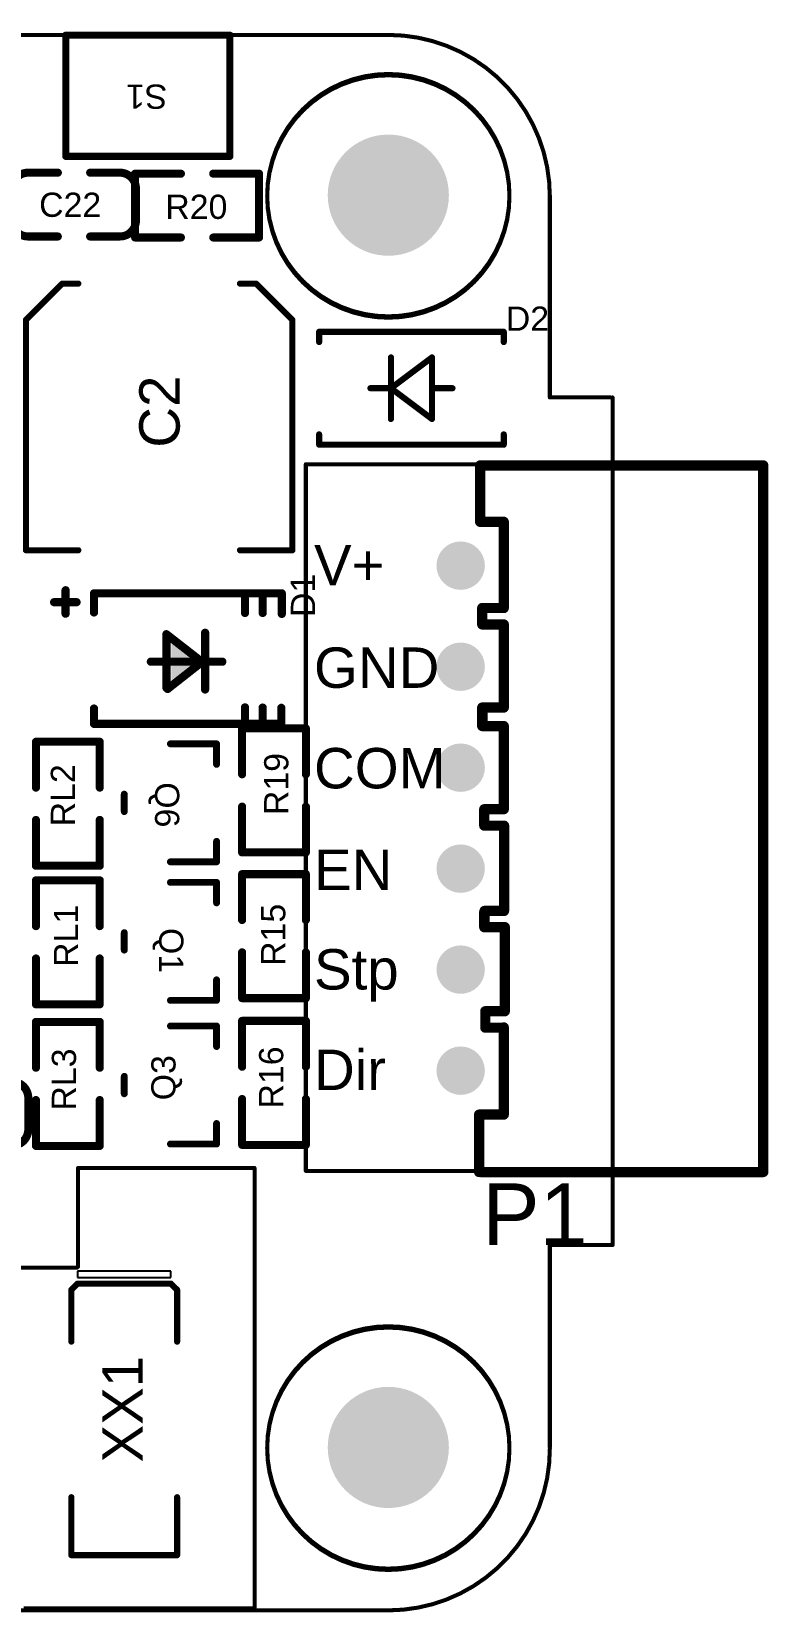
# Model space of a CAD drawing. Header units: millimetres. Extents: x 80.9 to 126.8, y 49.4 to 90.1.
# Drawn here: x 108.58 to 126.82, y 49.5 to 88.63 of the extents above; entities that cross this region are included whole.
import ezdxf

# ---------------------------------------------------------------- set-up
doc = ezdxf.new("R2010")
doc.units = ezdxf.units.MM
for name, color, linetype in [('KeepOutLayer', 6, 'Continuous'), ('PadHoleLayer', 156, 'Continuous'), ('TopOverlay', 2, 'Continuous')]:
    doc.layers.add(name, color=color, linetype=linetype)
doc.styles.add('Arial', font='arial.ttf', dxfattribs={"height": 0.2})

# ---------------------------------------------------------------- blocks, each defined once
blk = doc.blocks.new('LC_0603_R_1')
at = {"layer": 'TopOverlay', "const_width": 0.2}
for points in [[(-1.535, 0.79), (-1.535, -0.79)], [(-1.535, 0.79), (-0.4, 0.79)], [(0.4, 0.79), (1.535, 0.79)], [(1.535, 0.79), (1.535, -0.79)], [(-1.535, -0.79), (-0.4, -0.79)], [(0.4, -0.79), (1.535, -0.79)]]:
    blk.add_lwpolyline(points, dxfattribs=at)
at = {"layer": 'TopOverlay', "const_width": 0.1}
for points in [[(-1.585, 0.79, 1), (-1.485, 0.79, 1)], [(-1.585, 0.79, 1), (-1.485, 0.79, 1)], [(-0.45, 0.79, 1), (-0.35, 0.79, 1)], [(0.35, 0.79, 1), (0.45, 0.79, 1)], [(1.485, 0.79, 1), (1.585, 0.79, 1)], [(1.485, 0.79, 1), (1.585, 0.79, 1)], [(-1.585, -0.79, 1), (-1.485, -0.79, 1)], [(-1.585, -0.79, 1), (-1.485, -0.79, 1)], [(-0.45, -0.79, 1), (-0.35, -0.79, 1)], [(0.35, -0.79, 1), (0.45, -0.79, 1)], [(1.485, -0.79, 1), (1.585, -0.79, 1)], [(1.485, -0.79, 1), (1.585, -0.79, 1)]]:
    blk.add_lwpolyline(points, format="xyb", close=True, dxfattribs=at)
blk = doc.blocks.new('LC_0603_R_2')
at = {"layer": 'TopOverlay', "const_width": 0.2}
for points in [[(-1.535, 0.79), (-0.4, 0.79)], [(-1.535, 0.79), (-1.535, -0.79)], [(0.4, 0.79), (1.535, 0.79)], [(1.535, 0.79), (1.535, -0.79)], [(-1.535, -0.79), (-0.4, -0.79)], [(0.4, -0.79), (1.535, -0.79)]]:
    blk.add_lwpolyline(points, dxfattribs=at)
at = {"layer": 'TopOverlay', "const_width": 0.1}
for points in [[(-1.585, 0.79, 1), (-1.485, 0.79, 1)], [(-1.585, 0.79, 1), (-1.485, 0.79, 1)], [(-0.45, 0.79, 1), (-0.35, 0.79, 1)], [(0.35, 0.79, 1), (0.45, 0.79, 1)], [(1.485, 0.79, 1), (1.585, 0.79, 1)], [(1.485, 0.79, 1), (1.585, 0.79, 1)], [(-1.585, -0.79, 1), (-1.485, -0.79, 1)], [(-1.585, -0.79, 1), (-1.485, -0.79, 1)], [(-0.45, -0.79, 1), (-0.35, -0.79, 1)], [(0.35, -0.79, 1), (0.45, -0.79, 1)], [(1.485, -0.79, 1), (1.585, -0.79, 1)], [(1.485, -0.79, 1), (1.585, -0.79, 1)]]:
    blk.add_lwpolyline(points, format="xyb", close=True, dxfattribs=at)
blk = doc.blocks.new('LC_0603_R_3')
at = {"layer": 'TopOverlay', "const_width": 0.2}
for points in [[(-1.535, 0.79), (-1.535, -0.79)], [(-1.535, 0.79), (-0.4, 0.79)], [(0.4, 0.79), (1.535, 0.79)], [(1.535, 0.79), (1.535, -0.79)], [(-1.535, -0.79), (-0.4, -0.79)], [(0.4, -0.79), (1.535, -0.79)]]:
    blk.add_lwpolyline(points, dxfattribs=at)
at = {"layer": 'TopOverlay', "const_width": 0.1}
for points in [[(-1.585, 0.79, 1), (-1.485, 0.79, 1)], [(-1.585, 0.79, 1), (-1.485, 0.79, 1)], [(-0.45, 0.79, 1), (-0.35, 0.79, 1)], [(0.35, 0.79, 1), (0.45, 0.79, 1)], [(1.485, 0.79, 1), (1.585, 0.79, 1)], [(1.485, 0.79, 1), (1.585, 0.79, 1)], [(-1.585, -0.79, 1), (-1.485, -0.79, 1)], [(-1.585, -0.79, 1), (-1.485, -0.79, 1)], [(-0.45, -0.79, 1), (-0.35, -0.79, 1)], [(0.35, -0.79, 1), (0.45, -0.79, 1)], [(1.485, -0.79, 1), (1.585, -0.79, 1)], [(1.485, -0.79, 1), (1.585, -0.79, 1)]]:
    blk.add_lwpolyline(points, format="xyb", close=True, dxfattribs=at)
blk = doc.blocks.new('SOT_23_3L_4')
at = {"layer": 'TopOverlay', "const_width": 0.17}
for points in [[(-1.458, 0), (-1.458, 1.143)], [(-0.95, 1.143), (-1.458, 1.143)], [(1.463, 1.143), (0.955, 1.143)], [(1.463, 0), (1.463, 1.143)], [(0.218, -1.143), (-0.213, -1.143)]]:
    blk.add_lwpolyline(points, dxfattribs=at)
at = {"layer": 'TopOverlay', "const_width": 0.085}
for points in [[(-1.501, 1.143, 1), (-1.416, 1.143, 1)], [(-1.501, 1.143, 1), (-1.416, 1.143, 1)], [(-0.993, 1.143, 1), (-0.908, 1.143, 1)], [(0.912, 1.143, 1), (0.997, 1.143, 1)], [(1.42, 1.143, 1), (1.505, 1.143, 1)], [(1.42, 1.143, 1), (1.505, 1.143, 1)], [(-1.501, 0, 1), (-1.416, 0, 1)], [(1.42, 0, 1), (1.505, 0, 1)], [(-0.256, -1.143, 1), (-0.171, -1.143, 1)], [(0.176, -1.143, 1), (0.261, -1.143, 1)]]:
    blk.add_lwpolyline(points, format="xyb", close=True, dxfattribs=at)
blk = doc.blocks.new('SOT_23_3L_5')
at = {"layer": 'TopOverlay', "const_width": 0.17}
for points in [[(-0.95, 1.143), (-1.458, 1.143)], [(-1.458, 0), (-1.458, 1.143)], [(1.463, 1.143), (0.955, 1.143)], [(1.463, 0), (1.463, 1.143)], [(0.218, -1.143), (-0.213, -1.143)]]:
    blk.add_lwpolyline(points, dxfattribs=at)
at = {"layer": 'TopOverlay', "const_width": 0.085}
for points in [[(-1.501, 1.143, 1), (-1.416, 1.143, 1)], [(-1.501, 1.143, 1), (-1.416, 1.143, 1)], [(-0.993, 1.143, 1), (-0.908, 1.143, 1)], [(0.912, 1.143, 1), (0.997, 1.143, 1)], [(1.42, 1.143, 1), (1.505, 1.143, 1)], [(1.42, 1.143, 1), (1.505, 1.143, 1)], [(-1.501, 0, 1), (-1.416, 0, 1)], [(1.42, 0, 1), (1.505, 0, 1)], [(-0.256, -1.143, 1), (-0.171, -1.143, 1)], [(0.176, -1.143, 1), (0.261, -1.143, 1)]]:
    blk.add_lwpolyline(points, format="xyb", close=True, dxfattribs=at)
blk = doc.blocks.new('SOT_23_3L_6')
at = {"layer": 'TopOverlay', "const_width": 0.17}
for points in [[(-0.95, 1.143), (-1.458, 1.143)], [(-1.458, 0), (-1.458, 1.143)], [(1.463, 1.143), (0.955, 1.143)], [(1.463, 0), (1.463, 1.143)], [(0.218, -1.143), (-0.213, -1.143)]]:
    blk.add_lwpolyline(points, dxfattribs=at)
at = {"layer": 'TopOverlay', "const_width": 0.085}
for points in [[(-1.501, 1.143, 1), (-1.416, 1.143, 1)], [(-1.501, 1.143, 1), (-1.416, 1.143, 1)], [(-0.993, 1.143, 1), (-0.908, 1.143, 1)], [(0.912, 1.143, 1), (0.997, 1.143, 1)], [(1.42, 1.143, 1), (1.505, 1.143, 1)], [(1.42, 1.143, 1), (1.505, 1.143, 1)], [(-1.501, 0, 1), (-1.416, 0, 1)], [(1.42, 0, 1), (1.505, 0, 1)], [(-0.256, -1.143, 1), (-0.171, -1.143, 1)], [(0.176, -1.143, 1), (0.261, -1.143, 1)]]:
    blk.add_lwpolyline(points, format="xyb", close=True, dxfattribs=at)
blk = doc.blocks.new('M7_8')
at = {"layer": 'TopOverlay'}
for points in [[(1.902, -0.545), (2.15, -0.545), (2.15, 0.49), (1.902, 0.49)], [(2.059, -0.302), (2.402, -0.302), (2.402, 0.325), (2.059, 0.325)]]:
    blk.add_hatch(color=2, dxfattribs=at).paths.add_polyline_path(points)
at = {"layer": 'TopOverlay', "const_width": 0.203}
for points in [[(-1, 1.485), (-0.444, 1.485)], [(-0.716, 1.201), (-0.716, 1.781)], [(-0.012, 1.704), (4.638, 1.704)], [(-0.012, 1.231), (-0.012, 1.704)], [(3.727, 1.219), (3.727, 1.704)], [(4.165, 1.219), (4.165, 1.704)], [(4.638, 1.195), (4.638, 1.704)], [(1.781, 0.692), (2.662, 0.006)], [(1.781, -0.633), (1.781, 0.692)], [(2.739, -0.675), (2.739, 0.728)], [(1.396, 0.012), (3.165, 0.012)], [(1.81, -0.663), (2.662, 0.006)], [(1.781, -0.633), (1.81, -0.663)], [(-0.012, -1.526), (-0.012, -1.148)], [(3.727, -1.497), (3.727, -1.118)], [(4.165, -1.479), (4.165, -1.124)], [(4.626, -1.526), (4.626, -1.13)], [(-0.012, -1.526), (4.626, -1.526)]]:
    blk.add_lwpolyline(points, dxfattribs=at)
at = {"layer": 'TopOverlay', "const_width": 0.102}
for points in [[(-1.051, 1.485, 1), (-0.949, 1.485, 1)], [(-0.767, 1.781, 1), (-0.665, 1.781, 1)], [(-0.494, 1.485, 1), (-0.393, 1.485, 1)], [(-0.063, 1.704, 1), (0.039, 1.704, 1)], [(-0.063, 1.704, 1), (0.039, 1.704, 1)], [(3.676, 1.704, 1), (3.778, 1.704, 1)], [(4.114, 1.704, 1), (4.216, 1.704, 1)], [(4.587, 1.704, 1), (4.689, 1.704, 1)], [(4.587, 1.704, 1), (4.689, 1.704, 1)], [(-0.767, 1.201, 1), (-0.665, 1.201, 1)], [(-0.063, 1.231, 1), (0.039, 1.231, 1)], [(3.676, 1.219, 1), (3.778, 1.219, 1)], [(4.114, 1.219, 1), (4.216, 1.219, 1)], [(4.587, 1.195, 1), (4.689, 1.195, 1)], [(1.73, 0.692, 1), (1.832, 0.692, 1)], [(1.73, 0.692, 1), (1.832, 0.692, 1)], [(2.688, 0.728, 1), (2.79, 0.728, 1)], [(1.345, 0.012, 1), (1.447, 0.012, 1)], [(2.611, 0.006, 1), (2.713, 0.006, 1)], [(2.611, 0.006, 1), (2.713, 0.006, 1)], [(3.114, 0.012, 1), (3.216, 0.012, 1)], [(1.73, -0.633, 1), (1.832, -0.633, 1)], [(1.73, -0.633, 1), (1.832, -0.633, 1)], [(1.76, -0.663, 1), (1.861, -0.663, 1)], [(1.76, -0.663, 1), (1.861, -0.663, 1)], [(2.688, -0.675, 1), (2.79, -0.675, 1)], [(-0.063, -1.148, 1), (0.039, -1.148, 1)], [(3.676, -1.118, 1), (3.778, -1.118, 1)], [(4.114, -1.124, 1), (4.216, -1.124, 1)], [(4.576, -1.13, 1), (4.677, -1.13, 1)], [(-0.063, -1.526, 1), (0.039, -1.526, 1)], [(-0.063, -1.526, 1), (0.039, -1.526, 1)], [(3.676, -1.497, 1), (3.778, -1.497, 1)], [(4.114, -1.479, 1), (4.216, -1.479, 1)], [(4.576, -1.526, 1), (4.677, -1.526, 1)], [(4.576, -1.526, 1), (4.677, -1.526, 1)]]:
    blk.add_lwpolyline(points, format="xyb", close=True, dxfattribs=at)
blk = doc.blocks.new('CAP6377_21')
at = {"layer": 'TopOverlay', "const_width": 0.15}
for points in [[(-3.3, 2.4), (-2.4, 3.3)], [(-2.4, 3.3), (-2, 3.3)], [(2, 3.3), (2.4, 3.3)], [(2.4, 3.3), (3.3, 2.4)], [(-3.3, -3.3), (-3.3, 2.4)], [(3.3, 2.4), (3.3, -3.3)], [(-3.3, -3.3), (-2, -3.3)], [(2, -3.3), (3.3, -3.3)]]:
    blk.add_lwpolyline(points, dxfattribs=at)
at = {"layer": 'TopOverlay', "const_width": 0.075}
for points in [[(-2.437, 3.3, 1), (-2.362, 3.3, 1)], [(-2.437, 3.3, 1), (-2.362, 3.3, 1)], [(-2.038, 3.3, 1), (-1.963, 3.3, 1)], [(1.963, 3.3, 1), (2.038, 3.3, 1)], [(2.362, 3.3, 1), (2.437, 3.3, 1)], [(2.362, 3.3, 1), (2.437, 3.3, 1)], [(-3.338, 2.4, 1), (-3.263, 2.4, 1)], [(-3.338, 2.4, 1), (-3.263, 2.4, 1)], [(3.263, 2.4, 1), (3.338, 2.4, 1)], [(3.263, 2.4, 1), (3.338, 2.4, 1)], [(-3.338, -3.3, 1), (-3.263, -3.3, 1)], [(-3.338, -3.3, 1), (-3.263, -3.3, 1)], [(-2.038, -3.3, 1), (-1.963, -3.3, 1)], [(1.963, -3.3, 1), (2.038, -3.3, 1)], [(3.263, -3.3, 1), (3.338, -3.3, 1)], [(3.263, -3.3, 1), (3.338, -3.3, 1)]]:
    blk.add_lwpolyline(points, format="xyb", close=True, dxfattribs=at)
blk = doc.blocks.new('ANT_SMD_L5_2_W2_0_22')
at = {"layer": 'TopOverlay'}
for p, q in [((-3.514, 1.156), (-3.666, 1.156)), ((-3.666, 1.156), (-3.666, -1.156)), ((-3.514, -1.156), (-3.514, 1.156)), ((-3.666, -1.156), (-3.514, -1.156))]:
    blk.add_line(p, q, dxfattribs=at)
at = {"layer": 'TopOverlay', "const_width": 0.152}
for points in [[(-3.361, 1.156), (-3.209, 1.309)], [(-3.361, -1.156), (-3.361, 1.156)], [(-1.926, 1.309), (-3.209, 1.309)], [(3.361, 1.309), (1.926, 1.309)], [(3.361, -1.309), (3.361, 1.309)], [(-3.209, -1.309), (-3.361, -1.156)], [(-1.926, -1.309), (-3.209, -1.309)], [(3.361, -1.309), (1.926, -1.309)]]:
    blk.add_lwpolyline(points, dxfattribs=at)
at = {"layer": 'TopOverlay', "const_width": 0.0762}
for points in [[(-3.399, 1.156, 1), (-3.323, 1.156, 1)], [(-3.399, 1.156, 1), (-3.323, 1.156, 1)], [(-3.247, 1.309, 1), (-3.171, 1.309, 1)], [(-3.247, 1.309, 1), (-3.171, 1.309, 1)], [(-1.964, 1.309, 1), (-1.888, 1.309, 1)], [(1.888, 1.309, 1), (1.964, 1.309, 1)], [(3.323, 1.309, 1), (3.399, 1.309, 1)], [(3.323, 1.309, 1), (3.399, 1.309, 1)], [(-3.399, -1.156, 1), (-3.323, -1.156, 1)], [(-3.399, -1.156, 1), (-3.323, -1.156, 1)], [(-3.247, -1.309, 1), (-3.171, -1.309, 1)], [(-3.247, -1.309, 1), (-3.171, -1.309, 1)], [(-1.964, -1.309, 1), (-1.888, -1.309, 1)], [(1.888, -1.309, 1), (1.964, -1.309, 1)], [(3.323, -1.309, 1), (3.399, -1.309, 1)], [(3.323, -1.309, 1), (3.399, -1.309, 1)]]:
    blk.add_lwpolyline(points, format="xyb", close=True, dxfattribs=at)
blk = doc.blocks.new('TS_018TS_018_24')
at = {"layer": 'TopOverlay', "const_width": 0.178}
for points in [[(0, 1.5), (4.064, 1.5)], [(0, -1.5), (0, 1.5)], [(4.064, -1.5), (4.064, 1.5)], [(0, -1.5), (4.064, -1.5)]]:
    blk.add_lwpolyline(points, dxfattribs=at)
at = {"layer": 'TopOverlay', "const_width": 0.0889}
for points in [[(-0.044, 1.5, 1), (0.044, 1.5, 1)], [(-0.044, 1.5, 1), (0.044, 1.5, 1)], [(4.02, 1.5, 1), (4.108, 1.5, 1)], [(4.02, 1.5, 1), (4.108, 1.5, 1)], [(-0.044, -1.5, 1), (0.044, -1.5, 1)], [(-0.044, -1.5, 1), (0.044, -1.5, 1)], [(4.02, -1.5, 1), (4.108, -1.5, 1)], [(4.02, -1.5, 1), (4.108, -1.5, 1)]]:
    blk.add_lwpolyline(points, format="xyb", close=True, dxfattribs=at)
blk = doc.blocks.new('LC_0603_R_25')
at = {"layer": 'TopOverlay', "const_width": 0.2}
for points in [[(-1.535, 0.79), (-0.4, 0.79)], [(-1.535, -0.79), (-1.535, 0.79)], [(0.4, 0.79), (1.535, 0.79)], [(1.535, -0.79), (1.535, 0.79)], [(-1.535, -0.79), (-0.4, -0.79)], [(0.4, -0.79), (1.535, -0.79)]]:
    blk.add_lwpolyline(points, dxfattribs=at)
at = {"layer": 'TopOverlay', "const_width": 0.1}
for points in [[(-1.585, 0.79, 1), (-1.485, 0.79, 1)], [(-1.585, 0.79, 1), (-1.485, 0.79, 1)], [(-0.45, 0.79, 1), (-0.35, 0.79, 1)], [(0.35, 0.79, 1), (0.45, 0.79, 1)], [(1.485, 0.79, 1), (1.585, 0.79, 1)], [(1.485, 0.79, 1), (1.585, 0.79, 1)], [(-1.585, -0.79, 1), (-1.485, -0.79, 1)], [(-1.585, -0.79, 1), (-1.485, -0.79, 1)], [(-0.45, -0.79, 1), (-0.35, -0.79, 1)], [(0.35, -0.79, 1), (0.45, -0.79, 1)], [(1.485, -0.79, 1), (1.585, -0.79, 1)], [(1.485, -0.79, 1), (1.585, -0.79, 1)]]:
    blk.add_lwpolyline(points, format="xyb", close=True, dxfattribs=at)
blk = doc.blocks.new('CONN_TH_XH_6AW_37')
at = {"layer": 'PadHoleLayer'}
h = blk.add_hatch(color=156, dxfattribs=at)
edge = h.paths.add_edge_path()
edge.add_arc((-6.25094, 0), 0.59944, 0, 360)
h = blk.add_hatch(color=156, dxfattribs=at)
edge = h.paths.add_edge_path()
edge.add_arc((-3.74904, 0), 0.59944, 0, 360)
h = blk.add_hatch(color=156, dxfattribs=at)
edge = h.paths.add_edge_path()
edge.add_arc((-1.24968, 0), 0.59944, 0, 360)
h = blk.add_hatch(color=156, dxfattribs=at)
edge = h.paths.add_edge_path()
edge.add_arc((1.24968, 0), 0.59944, 0, 360)
h = blk.add_hatch(color=156, dxfattribs=at)
edge = h.paths.add_edge_path()
edge.add_arc((3.74904, 0), 0.59944, 0, 360)
h = blk.add_hatch(color=156, dxfattribs=at)
edge = h.paths.add_edge_path()
edge.add_arc((6.25094, 0), 0.59944, 0, 360)
at = {"layer": 'TopOverlay', "const_width": 0.254}
for points in [[(-8.76046, -0.4572), (-7.33806, -0.4572)], [(-8.76046, -0.49301), (-8.76046, -7.493)], [(-7.33806, -0.4572), (-7.33806, -1.0668)], [(7.33552, -0.4826), (7.76732, -0.4826)], [(7.33552, -0.4826), (7.33552, -1.0668)], [(7.76732, -0.4826), (8.73252, -0.4826)], [(8.73252, -0.49301), (8.73252, -7.493)], [(-5.18668, -0.6096), (-4.78028, -0.6096)], [(-5.18668, -0.6096), (-5.18668, -1.0668)], [(-4.78028, -0.6096), (-4.78028, -1.0922)], [(-2.70256, -0.59182), (-2.29616, -0.59182)], [(-2.70256, -0.59182), (-2.70256, -1.04902)], [(-2.69748, -0.5842), (-2.31648, -0.5842)], [(-2.69748, -0.5842), (-2.69748, -1.0922)], [(-2.29616, -0.59182), (-2.29616, -1.07442)], [(-0.18542, -0.5842), (0.19558, -0.5842)], [(-0.18542, -0.5842), (-0.18542, -1.07442)], [(-0.18542, -0.5842), (0.22098, -0.5842)], [(-0.18542, -0.5842), (-0.18542, -1.0414)], [(0.22098, -0.5842), (0.22098, -1.0668)], [(2.27838, -0.54102), (2.73812, -0.54102)], [(2.27838, -0.54102), (2.27838, -0.99822)], [(2.28092, -0.5334), (2.73812, -0.5334)], [(2.28092, -0.5334), (2.28092, -1.0668)], [(2.73812, -0.54102), (2.73812, -1.0668)], [(4.79552, -0.5334), (5.17652, -0.5334)], [(4.79552, -0.5334), (4.79552, -1.0668)], [(4.79552, -0.5334), (5.20192, -0.5334)], [(4.79552, -0.5334), (4.79552, -0.9906)], [(5.20192, -0.5334), (5.20192, -1.0668)], [(-7.33806, -1.0668), (-5.17906, -1.0668)], [(-4.78028, -1.0922), (-2.69748, -1.0922)], [(-2.29616, -1.07442), (-0.18542, -1.07442)], [(0.22098, -1.0668), (2.28092, -1.0668)], [(2.73812, -1.0668), (4.79552, -1.0668)], [(5.20192, -1.0668), (7.33552, -1.0668)], [(-8.76046, -7.493), (8.73252, -7.493)]]:
    blk.add_lwpolyline(points, dxfattribs=at)
at = {"layer": 'TopOverlay', "const_width": 0.127}
for points in [[(-8.82396, -0.4572, 1), (-8.69696, -0.4572, 1)], [(-8.82396, -0.49301, 1), (-8.69696, -0.49301, 1)], [(-7.40156, -0.4572, 1), (-7.27456, -0.4572, 1)], [(-7.40156, -0.4572, 1), (-7.27456, -0.4572, 1)], [(7.27202, -0.4826, 1), (7.39902, -0.4826, 1)], [(7.27202, -0.4826, 1), (7.39902, -0.4826, 1)], [(7.70382, -0.4826, 1), (7.83082, -0.4826, 1)], [(7.70382, -0.4826, 1), (7.83082, -0.4826, 1)], [(8.66902, -0.4826, 1), (8.79602, -0.4826, 1)], [(8.66902, -0.49301, 1), (8.79602, -0.49301, 1)], [(-5.25018, -0.6096, 1), (-5.12318, -0.6096, 1)], [(-5.25018, -0.6096, 1), (-5.12318, -0.6096, 1)], [(-4.84378, -0.6096, 1), (-4.71678, -0.6096, 1)], [(-4.84378, -0.6096, 1), (-4.71678, -0.6096, 1)], [(-2.76606, -0.59182, 1), (-2.63906, -0.59182, 1)], [(-2.76606, -0.59182, 1), (-2.63906, -0.59182, 1)], [(-2.76098, -0.5842, 1), (-2.63398, -0.5842, 1)], [(-2.76098, -0.5842, 1), (-2.63398, -0.5842, 1)], [(-2.37998, -0.5842, 1), (-2.25298, -0.5842, 1)], [(-2.35966, -0.59182, 1), (-2.23266, -0.59182, 1)], [(-2.35966, -0.59182, 1), (-2.23266, -0.59182, 1)], [(-0.24892, -0.5842, 1), (-0.12192, -0.5842, 1)], [(-0.24892, -0.5842, 1), (-0.12192, -0.5842, 1)], [(-0.24892, -0.5842, 1), (-0.12192, -0.5842, 1)], [(-0.24892, -0.5842, 1), (-0.12192, -0.5842, 1)], [(0.13208, -0.5842, 1), (0.25908, -0.5842, 1)], [(0.15748, -0.5842, 1), (0.28448, -0.5842, 1)], [(0.15748, -0.5842, 1), (0.28448, -0.5842, 1)], [(2.21488, -0.54102, 1), (2.34188, -0.54102, 1)], [(2.21488, -0.54102, 1), (2.34188, -0.54102, 1)], [(2.21742, -0.5334, 1), (2.34442, -0.5334, 1)], [(2.21742, -0.5334, 1), (2.34442, -0.5334, 1)], [(2.67462, -0.5334, 1), (2.80162, -0.5334, 1)], [(2.67462, -0.54102, 1), (2.80162, -0.54102, 1)], [(2.67462, -0.54102, 1), (2.80162, -0.54102, 1)], [(4.73202, -0.5334, 1), (4.85902, -0.5334, 1)], [(4.73202, -0.5334, 1), (4.85902, -0.5334, 1)], [(4.73202, -0.5334, 1), (4.85902, -0.5334, 1)], [(4.73202, -0.5334, 1), (4.85902, -0.5334, 1)], [(5.11302, -0.5334, 1), (5.24002, -0.5334, 1)], [(5.13842, -0.5334, 1), (5.26542, -0.5334, 1)], [(5.13842, -0.5334, 1), (5.26542, -0.5334, 1)], [(-7.40156, -1.0668, 1), (-7.27456, -1.0668, 1)], [(-7.40156, -1.0668, 1), (-7.27456, -1.0668, 1)], [(-5.25018, -1.0668, 1), (-5.12318, -1.0668, 1)], [(-5.24256, -1.0668, 1), (-5.11556, -1.0668, 1)], [(-4.84378, -1.0922, 1), (-4.71678, -1.0922, 1)], [(-4.84378, -1.0922, 1), (-4.71678, -1.0922, 1)], [(-2.76606, -1.04902, 1), (-2.63906, -1.04902, 1)], [(-2.76098, -1.0922, 1), (-2.63398, -1.0922, 1)], [(-2.76098, -1.0922, 1), (-2.63398, -1.0922, 1)], [(-2.35966, -1.07442, 1), (-2.23266, -1.07442, 1)], [(-2.35966, -1.07442, 1), (-2.23266, -1.07442, 1)], [(-0.24892, -1.0414, 1), (-0.12192, -1.0414, 1)], [(-0.24892, -1.07442, 1), (-0.12192, -1.07442, 1)], [(-0.24892, -1.07442, 1), (-0.12192, -1.07442, 1)], [(0.15748, -1.0668, 1), (0.28448, -1.0668, 1)], [(0.15748, -1.0668, 1), (0.28448, -1.0668, 1)], [(2.21488, -0.99822, 1), (2.34188, -0.99822, 1)], [(2.21742, -1.0668, 1), (2.34442, -1.0668, 1)], [(2.21742, -1.0668, 1), (2.34442, -1.0668, 1)], [(2.67462, -1.0668, 1), (2.80162, -1.0668, 1)], [(2.67462, -1.0668, 1), (2.80162, -1.0668, 1)], [(4.73202, -0.9906, 1), (4.85902, -0.9906, 1)], [(4.73202, -1.0668, 1), (4.85902, -1.0668, 1)], [(4.73202, -1.0668, 1), (4.85902, -1.0668, 1)], [(5.13842, -1.0668, 1), (5.26542, -1.0668, 1)], [(5.13842, -1.0668, 1), (5.26542, -1.0668, 1)], [(7.27202, -1.0668, 1), (7.39902, -1.0668, 1)], [(7.27202, -1.0668, 1), (7.39902, -1.0668, 1)], [(-8.82396, -7.493, 1), (-8.69696, -7.493, 1)], [(-8.82396, -7.493, 1), (-8.69696, -7.493, 1)], [(8.66902, -7.493, 1), (8.79602, -7.493, 1)], [(8.66902, -7.493, 1), (8.79602, -7.493, 1)]]:
    blk.add_lwpolyline(points, format="xyb", close=True, dxfattribs=at)
blk = doc.blocks.new('DO_214AC_40')
at = {"layer": 'TopOverlay', "const_width": 0.152}
for points in [[(-2.286, 1.397), (-2.286, 1.143)], [(2.286, 1.397), (-2.286, 1.397)], [(2.286, 1.143), (2.286, 1.397)], [(-0.508, 0.762), (-0.508, -0.762)], [(0.508, 0), (-0.508, 0.762)], [(0.508, 0.762), (0.508, -0.762)], [(-0.508, 0), (-1.016, 0)], [(0.508, 0), (-0.508, -0.762)], [(1.016, 0), (0.508, 0)], [(-2.286, -1.397), (-2.286, -1.143)], [(2.286, -1.143), (2.286, -1.397)], [(2.286, -1.397), (-2.286, -1.397)]]:
    blk.add_lwpolyline(points, dxfattribs=at)
at = {"layer": 'TopOverlay', "const_width": 0.0762}
for points in [[(-2.324, 1.397, 1), (-2.248, 1.397, 1)], [(-2.324, 1.397, 1), (-2.248, 1.397, 1)], [(-2.324, 1.143, 1), (-2.248, 1.143, 1)], [(2.248, 1.397, 1), (2.324, 1.397, 1)], [(2.248, 1.397, 1), (2.324, 1.397, 1)], [(2.248, 1.143, 1), (2.324, 1.143, 1)], [(-0.546, 0.762, 1), (-0.47, 0.762, 1)], [(-0.546, 0.762, 1), (-0.47, 0.762, 1)], [(0.47, 0.762, 1), (0.546, 0.762, 1)], [(-1.054, 0, 1), (-0.978, 0, 1)], [(-0.546, 0, 1), (-0.47, 0, 1)], [(0.47, 0, 1), (0.546, 0, 1)], [(0.47, 0, 1), (0.546, 0, 1)], [(0.47, 0, 1), (0.546, 0, 1)], [(0.978, 0, 1), (1.054, 0, 1)], [(-0.546, -0.762, 1), (-0.47, -0.762, 1)], [(-0.546, -0.762, 1), (-0.47, -0.762, 1)], [(0.47, -0.762, 1), (0.546, -0.762, 1)], [(-2.324, -1.143, 1), (-2.248, -1.143, 1)], [(2.248, -1.143, 1), (2.324, -1.143, 1)], [(-2.324, -1.397, 1), (-2.248, -1.397, 1)], [(-2.324, -1.397, 1), (-2.248, -1.397, 1)], [(2.248, -1.397, 1), (2.324, -1.397, 1)], [(2.248, -1.397, 1), (2.324, -1.397, 1)]]:
    blk.add_lwpolyline(points, format="xyb", close=True, dxfattribs=at)
blk = doc.blocks.new('LC_0603_C_41')
at = {"layer": 'TopOverlay', "const_width": 0.2}
for points in [[(-1.535, 0.39, -0.414213), (-1.135, 0.79)], [(1.135, 0.79, -0.414213), (1.535, 0.39)], [(-1.135, -0.79, -0.414213), (-1.535, -0.39)], [(1.535, -0.39, -0.414213), (1.135, -0.79)]]:
    blk.add_lwpolyline(points, format="xyb", dxfattribs=at)
for points in [[(-0.4, 0.79), (-1.135, 0.79)], [(1.135, 0.79), (0.4, 0.79)], [(-1.535, 0.39), (-1.535, -0.39)], [(1.535, 0.39), (1.535, -0.39)], [(-0.4, -0.79), (-1.135, -0.79)], [(1.135, -0.79), (0.4, -0.79)]]:
    blk.add_lwpolyline(points, dxfattribs=at)
at = {"layer": 'TopOverlay', "const_width": 0.1}
for points in [[(-1.185, 0.79, 1), (-1.085, 0.79, 1)], [(-1.185, 0.79, 1), (-1.085, 0.79, 1)], [(-0.45, 0.79, 1), (-0.35, 0.79, 1)], [(0.35, 0.79, 1), (0.45, 0.79, 1)], [(1.085, 0.79, 1), (1.185, 0.79, 1)], [(1.085, 0.79, 1), (1.185, 0.79, 1)], [(-1.585, 0.39, 1), (-1.485, 0.39, 1)], [(-1.585, 0.39, 1), (-1.485, 0.39, 1)], [(1.485, 0.39, 1), (1.585, 0.39, 1)], [(1.485, 0.39, 1), (1.585, 0.39, 1)], [(-1.585, -0.39, 1), (-1.485, -0.39, 1)], [(-1.585, -0.39, 1), (-1.485, -0.39, 1)], [(1.485, -0.39, 1), (1.585, -0.39, 1)], [(1.485, -0.39, 1), (1.585, -0.39, 1)], [(-1.185, -0.79, 1), (-1.085, -0.79, 1)], [(-1.185, -0.79, 1), (-1.085, -0.79, 1)], [(-0.45, -0.79, 1), (-0.35, -0.79, 1)], [(0.35, -0.79, 1), (0.45, -0.79, 1)], [(1.085, -0.79, 1), (1.185, -0.79, 1)], [(1.085, -0.79, 1), (1.185, -0.79, 1)]]:
    blk.add_lwpolyline(points, format="xyb", close=True, dxfattribs=at)
blk = doc.blocks.new('LC_0603_C_55')
at = {"layer": 'TopOverlay', "const_width": 0.2}
for points in [[(-1.535, 0.39, -0.414213), (-1.135, 0.79)], [(1.135, 0.79, -0.414213), (1.535, 0.39)], [(-1.135, -0.79, -0.414213), (-1.535, -0.39)], [(1.535, -0.39, -0.414213), (1.135, -0.79)]]:
    blk.add_lwpolyline(points, format="xyb", dxfattribs=at)
for points in [[(-1.135, 0.79), (-0.4, 0.79)], [(0.4, 0.79), (1.135, 0.79)], [(-1.535, -0.39), (-1.535, 0.39)], [(1.535, -0.39), (1.535, 0.39)], [(-1.135, -0.79), (-0.4, -0.79)], [(0.4, -0.79), (1.135, -0.79)]]:
    blk.add_lwpolyline(points, dxfattribs=at)
at = {"layer": 'TopOverlay', "const_width": 0.1}
for points in [[(-1.185, 0.79, 1), (-1.085, 0.79, 1)], [(-1.185, 0.79, 1), (-1.085, 0.79, 1)], [(-0.45, 0.79, 1), (-0.35, 0.79, 1)], [(0.35, 0.79, 1), (0.45, 0.79, 1)], [(1.085, 0.79, 1), (1.185, 0.79, 1)], [(1.085, 0.79, 1), (1.185, 0.79, 1)], [(-1.585, 0.39, 1), (-1.485, 0.39, 1)], [(-1.585, 0.39, 1), (-1.485, 0.39, 1)], [(1.485, 0.39, 1), (1.585, 0.39, 1)], [(1.485, 0.39, 1), (1.585, 0.39, 1)], [(-1.585, -0.39, 1), (-1.485, -0.39, 1)], [(-1.585, -0.39, 1), (-1.485, -0.39, 1)], [(1.485, -0.39, 1), (1.585, -0.39, 1)], [(1.485, -0.39, 1), (1.585, -0.39, 1)], [(-1.185, -0.79, 1), (-1.085, -0.79, 1)], [(-1.185, -0.79, 1), (-1.085, -0.79, 1)], [(-0.45, -0.79, 1), (-0.35, -0.79, 1)], [(0.35, -0.79, 1), (0.45, -0.79, 1)], [(1.085, -0.79, 1), (1.185, -0.79, 1)], [(1.085, -0.79, 1), (1.185, -0.79, 1)]]:
    blk.add_lwpolyline(points, format="xyb", close=True, dxfattribs=at)
blk = doc.blocks.new('LC_0603_R_64')
at = {"layer": 'TopOverlay', "const_width": 0.2}
for points in [[(-1.535, 0.79), (-0.4, 0.79)], [(-1.535, 0.79), (-1.535, -0.79)], [(0.4, 0.79), (1.535, 0.79)], [(1.535, 0.79), (1.535, -0.79)], [(-1.535, -0.79), (-0.4, -0.79)], [(0.4, -0.79), (1.535, -0.79)]]:
    blk.add_lwpolyline(points, dxfattribs=at)
at = {"layer": 'TopOverlay', "const_width": 0.1}
for points in [[(-1.585, 0.79, 1), (-1.485, 0.79, 1)], [(-1.585, 0.79, 1), (-1.485, 0.79, 1)], [(-0.45, 0.79, 1), (-0.35, 0.79, 1)], [(0.35, 0.79, 1), (0.45, 0.79, 1)], [(1.485, 0.79, 1), (1.585, 0.79, 1)], [(1.485, 0.79, 1), (1.585, 0.79, 1)], [(-1.585, -0.79, 1), (-1.485, -0.79, 1)], [(-1.585, -0.79, 1), (-1.485, -0.79, 1)], [(-0.45, -0.79, 1), (-0.35, -0.79, 1)], [(0.35, -0.79, 1), (0.45, -0.79, 1)], [(1.485, -0.79, 1), (1.585, -0.79, 1)], [(1.485, -0.79, 1), (1.585, -0.79, 1)]]:
    blk.add_lwpolyline(points, format="xyb", close=True, dxfattribs=at)
blk = doc.blocks.new('LC_0603_R_65')
at = {"layer": 'TopOverlay', "const_width": 0.2}
for points in [[(-1.535, 0.79), (-0.4, 0.79)], [(-1.535, 0.79), (-1.535, -0.79)], [(0.4, 0.79), (1.535, 0.79)], [(1.535, 0.79), (1.535, -0.79)], [(-1.535, -0.79), (-0.4, -0.79)], [(0.4, -0.79), (1.535, -0.79)]]:
    blk.add_lwpolyline(points, dxfattribs=at)
at = {"layer": 'TopOverlay', "const_width": 0.1}
for points in [[(-1.585, 0.79, 1), (-1.485, 0.79, 1)], [(-1.585, 0.79, 1), (-1.485, 0.79, 1)], [(-0.45, 0.79, 1), (-0.35, 0.79, 1)], [(0.35, 0.79, 1), (0.45, 0.79, 1)], [(1.485, 0.79, 1), (1.585, 0.79, 1)], [(1.485, 0.79, 1), (1.585, 0.79, 1)], [(-1.585, -0.79, 1), (-1.485, -0.79, 1)], [(-1.585, -0.79, 1), (-1.485, -0.79, 1)], [(-0.45, -0.79, 1), (-0.35, -0.79, 1)], [(0.35, -0.79, 1), (0.45, -0.79, 1)], [(1.485, -0.79, 1), (1.585, -0.79, 1)], [(1.485, -0.79, 1), (1.585, -0.79, 1)]]:
    blk.add_lwpolyline(points, format="xyb", close=True, dxfattribs=at)
blk = doc.blocks.new('LC_0603_R_66')
at = {"layer": 'TopOverlay', "const_width": 0.2}
for points in [[(-1.535, 0.79), (-0.4, 0.79)], [(-1.535, 0.79), (-1.535, -0.79)], [(0.4, 0.79), (1.535, 0.79)], [(1.535, 0.79), (1.535, -0.79)], [(-1.535, -0.79), (-0.4, -0.79)], [(0.4, -0.79), (1.535, -0.79)]]:
    blk.add_lwpolyline(points, dxfattribs=at)
at = {"layer": 'TopOverlay', "const_width": 0.1}
for points in [[(-1.585, 0.79, 1), (-1.485, 0.79, 1)], [(-1.585, 0.79, 1), (-1.485, 0.79, 1)], [(-0.45, 0.79, 1), (-0.35, 0.79, 1)], [(0.35, 0.79, 1), (0.45, 0.79, 1)], [(1.485, 0.79, 1), (1.585, 0.79, 1)], [(1.485, 0.79, 1), (1.585, 0.79, 1)], [(-1.585, -0.79, 1), (-1.485, -0.79, 1)], [(-1.585, -0.79, 1), (-1.485, -0.79, 1)], [(-0.45, -0.79, 1), (-0.35, -0.79, 1)], [(0.35, -0.79, 1), (0.45, -0.79, 1)], [(1.485, -0.79, 1), (1.585, -0.79, 1)], [(1.485, -0.79, 1), (1.585, -0.79, 1)]]:
    blk.add_lwpolyline(points, format="xyb", close=True, dxfattribs=at)

msp = doc.modelspace()

# ---------------------------------------------------------------- hatches: boundary and pattern name
at = {"layer": 'PadHoleLayer'}
h = msp.add_hatch(color=156, dxfattribs=at)
edge = h.paths.add_edge_path()
edge.add_arc((117.41, 84.586), 1.5, 0, 360)
h = msp.add_hatch(color=156, dxfattribs=at)
edge = h.paths.add_edge_path()
edge.add_arc((117.41, 53.586), 1.5, 0, 360)

# ---------------------------------------------------------------- linework, layer by layer
at = {"layer": 'KeepOutLayer', "const_width": 0.1}
for points in [[(86.41, 88.553), (117.41, 88.553)], [(121.41, 79.578), (121.41, 84.586)], [(121.41, 79.578), (122.912, 79.578)], [(122.963, 58.598), (122.963, 79.578)], [(121.41, 58.598), (122.963, 58.598)], [(121.41, 53.586), (121.41, 58.598)], [(86.41, 49.553), (117.41, 49.553)]]:
    msp.add_lwpolyline(points, dxfattribs=at)
at = {"layer": 'KeepOutLayer', "const_width": 0.05}
for points in [[(117.385, 88.553, 1), (117.435, 88.553, 1)], [(117.385, 88.553, 1), (117.435, 88.553, 1)], [(121.385, 84.586, 1), (121.435, 84.586, 1)], [(121.385, 84.553, 1), (121.435, 84.553, 1)], [(121.385, 79.578, 1), (121.435, 79.578, 1)], [(121.385, 79.578, 1), (121.435, 79.578, 1)], [(122.887, 79.578, 1), (122.937, 79.578, 1)], [(122.938, 79.578, 1), (122.988, 79.578, 1)], [(121.385, 58.598, 1), (121.435, 58.598, 1)], [(121.385, 58.598, 1), (121.435, 58.598, 1)], [(122.938, 58.598, 1), (122.988, 58.598, 1)], [(122.938, 58.598, 1), (122.988, 58.598, 1)], [(121.385, 53.586, 1), (121.435, 53.586, 1)], [(121.385, 53.553, 1), (121.435, 53.553, 1)], [(117.385, 49.553, 1), (117.435, 49.553, 1)], [(117.385, 49.553, 1), (117.435, 49.553, 1)]]:
    msp.add_lwpolyline(points, format="xyb", close=True, dxfattribs=at)
at = {"layer": 'KeepOutLayer', "const_width": 0.1}
for points in [[(117.41, 88.553, -0.414214), (121.41, 84.553)], [(121.41, 53.553, -0.414214), (117.41, 49.553)]]:
    msp.add_lwpolyline(points, format="xyb", dxfattribs=at)
at = {"layer": 'TopOverlay'}
for points, const_width in [([(120.41, 84.586, 1), (114.41, 84.586, 1)], 0.1), ([(120.41, 84.553, 1), (114.41, 84.553, 1)], 0.1), ([(114.385, 84.586, 1), (114.435, 84.586, 1)], 0.05), ([(114.385, 84.553, 1), (114.435, 84.553, 1)], 0.05), ([(120.385, 84.586, 1), (120.435, 84.586, 1)], 0.05), ([(120.385, 84.553, 1), (120.435, 84.553, 1)], 0.05), ([(115.342, 77.925, 1), (115.392, 77.925, 1)], 0.05), ([(115.342, 77.925, 1), (115.392, 77.925, 1)], 0.05), ([(122.911, 77.925, 1), (122.961, 77.925, 1)], 0.05), ([(109.703, 60.503, 1), (109.753, 60.503, 1)], 0.05), ([(109.703, 60.503, 1), (109.753, 60.503, 1)], 0.05), ([(114.072, 60.503, 1), (114.122, 60.503, 1)], 0.05), ([(114.072, 60.503, 1), (114.122, 60.503, 1)], 0.05), ([(115.342, 60.432, 1), (115.392, 60.432, 1)], 0.05), ([(115.342, 60.432, 1), (115.392, 60.432, 1)], 0.05), ([(122.938, 60.432, 1), (122.988, 60.432, 1)], 0.05), ([(109.678, 58.039, 1), (109.728, 58.039, 1)], 0.05), ([(109.703, 58.064, 1), (109.753, 58.064, 1)], 0.05), ([(120.41, 53.586, 1), (114.41, 53.586, 1)], 0.1), ([(120.41, 53.553, 1), (114.41, 53.553, 1)], 0.1), ([(114.385, 53.586, 1), (114.435, 53.586, 1)], 0.05), ([(120.385, 53.586, 1), (120.435, 53.586, 1)], 0.05), ([(114.385, 53.553, 1), (114.435, 53.553, 1)], 0.05), ([(120.385, 53.553, 1), (120.435, 53.553, 1)], 0.05), ([(114.046, 49.606, 1), (114.096, 49.606, 1)], 0.05), ([(114.072, 49.606, 1), (114.122, 49.606, 1)], 0.05)]:
    msp.add_lwpolyline(points, format="xyb", close=True, dxfattribs=dict(at, const_width=const_width))
at = {"layer": 'TopOverlay', "const_width": 0.1}
for points in [[(115.367, 60.432), (115.367, 77.925)], [(115.367, 77.925), (122.936, 77.925)], [(109.728, 60.503), (114.097, 60.503)], [(109.728, 58.064), (109.728, 60.503)], [(114.097, 49.606), (114.097, 60.503)], [(115.367, 60.432), (122.963, 60.432)], [(103.48, 58.039), (109.703, 58.039)], [(108.382, 49.606), (114.071, 49.606)]]:
    msp.add_lwpolyline(points, dxfattribs=at)

# ---------------------------------------------------------------- block references
for name, p in [('TS_018TS_018_24', (109.423, 87.046)), ('LC_0603_R_25', (112.674, 84.328)), ('CAP6377_21', (111.735, 79.096)), ('M7_8', (110.134, 73.025)), ('LC_0603_C_55', (106.959, 61.849))]:
    msp.add_blockref(name, p)
for name, p, rotation in [('LC_0603_C_41', (109.626, 84.353), 180), ('DO_214AC_40', (117.983, 79.807), 180), ('CONN_TH_XH_6AW_37', (119.202, 69.164), 90), ('LC_0603_R_66', (114.579, 69.85), 90), ('LC_0603_R_2', (109.474, 69.52), 90), ('SOT_23_3L_4', (112.014, 69.545), 270), ('LC_0603_R_3', (109.474, 66.091), 90), ('LC_0603_R_64', (114.579, 66.243), 90), ('SOT_23_3L_6', (112.014, 66.116), 270), ('LC_0603_R_1', (109.474, 62.586), 90), ('LC_0603_R_65', (114.579, 62.611), 90), ('SOT_23_3L_5', (112.014, 62.56), 270), ('ANT_SMD_L5_2_W2_0_22', (110.871, 54.28), 270)]:
    msp.add_blockref(name, p, dxfattribs=dict(rotation=rotation))

# ---------------------------------------------------------------- texts
at = {"layer": 'TopOverlay', "style": 'Arial'}
for s, height, rotation, p in [('S1', 0.6, 180, (111.938, 87.325)), ('C2', 1, 90, (112.243, 78.334)), ('V+', 1, 360, (115.57, 74.93)), ('D1', 0.6, 90, (115.595, 74.143)), ('GND', 1, 360, (115.57, 72.39)), ('COM', 1, 360, (115.57, 69.901)), ('RL2', 0.6, 90, (109.652, 68.961)), ('R19', 0.6, 90, (114.935, 69.24)), ('Q6', 0.6, 270, (111.633, 70.053)), ('EN', 1, 360, (115.57, 67.386)), ('RL1', 0.6, 90, (109.728, 65.481)), ('R15', 0.6, 90, (114.859, 65.507)), ('Q1', 0.6, 270, (111.735, 66.446)), ('Stp', 1, 360, (115.57, 64.922)), ('RL3', 0.6, 90, (109.677, 61.925)), ('R16', 0.6, 90, (114.808, 61.976)), ('Dir', 1, 360, (115.57, 62.433)), ('Q3', 0.6, 90, (112.141, 62.179)), ('XX1', 1, 90, (111.328, 53.213))]:
    msp.add_text(s, height=height, rotation=rotation, dxfattribs=at).set_placement(p)
for s, height, p in [('C22', 0.6, (108.763, 84.049)), ('R20', 0.6, (111.887, 83.998)), ('D2', 0.6, (120.32, 81.229)), ('P1', 1.524, (119.736, 58.598))]:
    msp.add_text(s, height=height, dxfattribs=at).set_placement(p)

doc.saveas('drawing.dxf')
